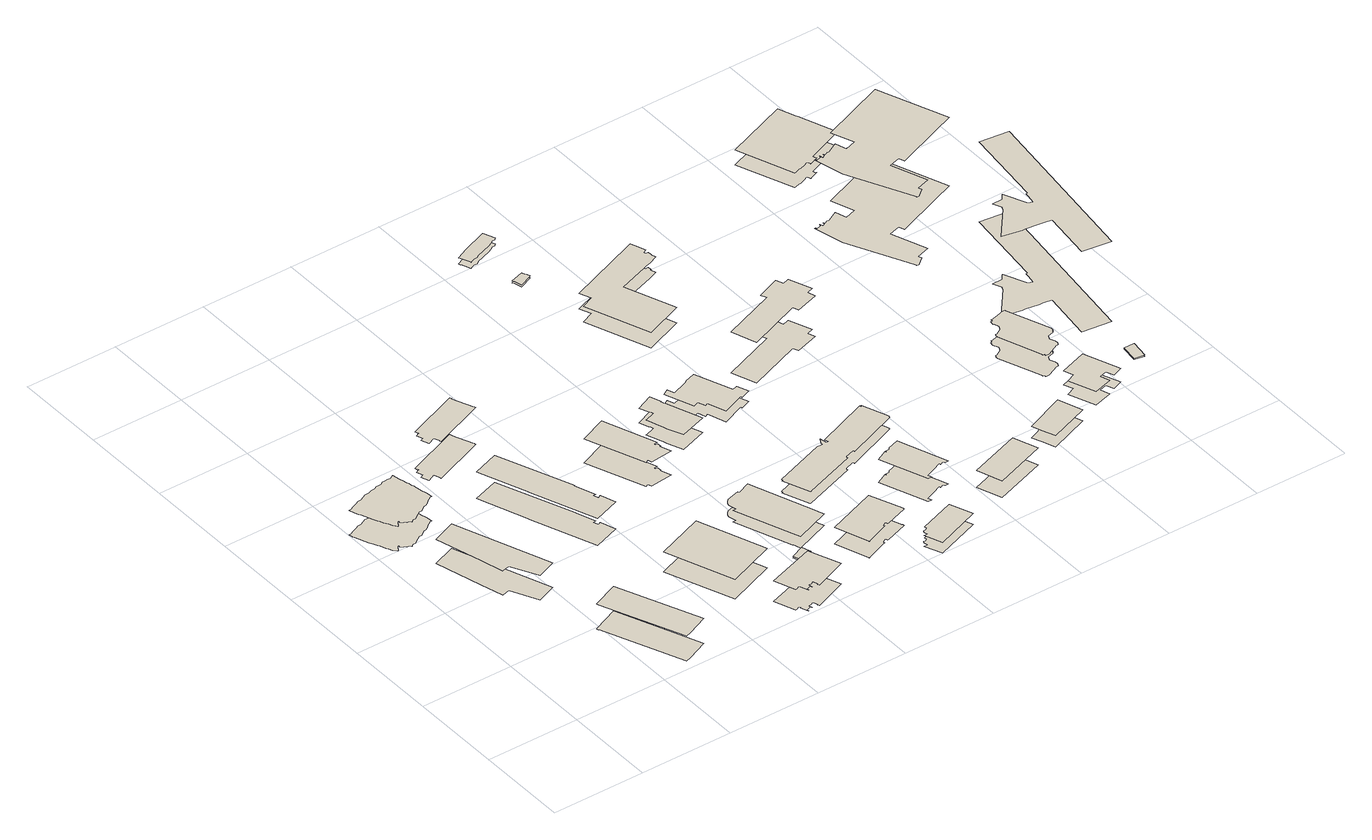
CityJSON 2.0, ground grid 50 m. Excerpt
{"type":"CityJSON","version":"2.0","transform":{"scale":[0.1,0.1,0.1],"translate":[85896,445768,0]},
"CityObjects":{
"building1":{"type":"Building","attributes":{"yearOfConstruction":"1999-01-01Z","measuredHeight":13.92,"storeysAboveGround":4},"geometry":[{"type":"MultiSurface","lod":"1.2","boundaries":[[[0,1,2,3,4,5,6,7]],[[8,9,10,11,12,13,14,15]]]}]},
"building2":{"type":"Building","attributes":{"yearOfConstruction":"2002-01-01Z","measuredHeight":14.1,"storeysAboveGround":4},"geometry":[{"type":"MultiSurface","lod":"1.2","boundaries":[[[16,17,18,19,20,21,22,23,24,25,26,27,28,29,30,31,32,33,34,35,36,37,38,39,40,41,42,43,44,45,46,47,48,49,50,51,52,53,54,55,56,57,58,59,60,61,62,63,64,65,66,67,68,69,70,71,72,73,74,75,76,77,78,79,80,81,82,83]],[[84,85,86,87,88,89,90,91,92,93,94,95,96,97,98,99,100,101,102,103,104,105,106,107,108,109,110,111,112,113,114,115,116,117,118,119,120,121,122,123,124,125,126,127,128,129,130,131,132,133,134,135,136,137,138,139,140,141,142,143,144,145,146,147,148,149,150,151]]]}]},
"building3":{"type":"Building","attributes":{"yearOfConstruction":"2001-01-01Z","measuredHeight":14.26,"storeysAboveGround":4},"geometry":[{"type":"MultiSurface","lod":"1.2","boundaries":[[[152,153,154,155,156,157,158]],[[159,160,161,162,163,164,165]]]}]},
"building4":{"type":"Building","attributes":{"yearOfConstruction":"1994-01-01Z","measuredHeight":15.4,"storeysAboveGround":5},"geometry":[{"type":"MultiSurface","lod":"1.2","boundaries":[[[166,167,168,169,170,171,172,173,174,175,176,177]],[[178,179,180,181,182,183,184,185,186,187,188,189]]]}]},
"building5":{"type":"Building","attributes":{"yearOfConstruction":"2001-01-01Z","measuredHeight":21.02,"storeysAboveGround":7},"geometry":[{"type":"MultiSurface","lod":"1.2","boundaries":[[[190,191,192,193,194,195,196,197,198,199,200,201,202,203,204,205,206,207,208,209]],[[210,211,212,213,214,215,216,217,218,219,220,221,222,223,224,225,226,227,228,229]]]}]},
"building6":{"type":"Building","attributes":{"yearOfConstruction":"2001-01-01Z","measuredHeight":11.18,"storeysAboveGround":3},"geometry":[{"type":"MultiSurface","lod":"1.2","boundaries":[[[230,231,232,233]],[[234,235,236,237]]]}]},
"building7":{"type":"Building","attributes":{"yearOfConstruction":"1996-01-01Z","measuredHeight":11.77,"storeysAboveGround":3},"geometry":[{"type":"MultiSurface","lod":"1.2","boundaries":[[[238,239,240,241,242,243,244,245,246,247,248,249,250,251,252,253,254,255,256,257]],[[258,259,260,261,262,263,264,265,266,267,268,269,270,271,272,273,274,275,276,277]]]}]},
"building8":{"type":"Building","attributes":{"yearOfConstruction":"1998-01-01Z","measuredHeight":0.853,"storeysAboveGround":0},"geometry":[{"type":"MultiSurface","lod":"1.2","boundaries":[[[278,279,280,281]],[[282,283,284,285]]]}]},
"building9":{"type":"Building","attributes":{"yearOfConstruction":"2001-01-01Z","measuredHeight":13.78,"storeysAboveGround":4},"geometry":[{"type":"MultiSurface","lod":"1.2","boundaries":[[[286,287,288,289,290,291,292,293,294,295,296,297,298,299,298,300,301,302,303,304,305,306,307,308,309,310,311,312,313,312,314,315]],[[316,317,318,319,320,321,322,323,324,325,326,327,328,329,328,330,331,332,333,334,335,336,337,338,339,340,341,342,343,342,344,345]]]}]},
"building10":{"type":"Building","attributes":{"yearOfConstruction":"1997-01-01Z","measuredHeight":6.54,"storeysAboveGround":2},"geometry":[{"type":"MultiSurface","lod":"1.2","boundaries":[[[346,347,348,349,350,351,352,353,354,355,356,357,358,359,360,361]],[[362,363,364,365,366,367,368,369,370,371,372,373,374,375,376,377]]]}]},
"building11":{"type":"Building","attributes":{"yearOfConstruction":"1999-01-01Z","measuredHeight":9.49,"storeysAboveGround":3},"geometry":[{"type":"MultiSurface","lod":"1.2","boundaries":[[[378,379,380,381,382,383,384,385,386,387,388,389,390]],[[391,392,393,394,395,396,397,398,399,400,401,402,403]]]}]},
"building12":{"type":"Building","attributes":{"yearOfConstruction":"2000-01-01Z","measuredHeight":8.54,"storeysAboveGround":2},"geometry":[{"type":"MultiSurface","lod":"1.2","boundaries":[[[404,405,406,407,408,409,410,411,412,413,414,415,416,417,418,419,420,421]],[[422,423,424,425,426,427,428,429,430,431,432,433,434,435,436,437,438,439]]]}]},
"building13":{"type":"Building","attributes":{"yearOfConstruction":"1998-01-01Z","measuredHeight":6.16,"storeysAboveGround":2},"geometry":[{"type":"MultiSurface","lod":"1.2","boundaries":[[[440,441,442,443,444,445,446,447,448,449,450,451,452]],[[453,454,455,456,457,458,459,460,461,462,463,464,465]]]}]},
"building14":{"type":"Building","attributes":{"yearOfConstruction":"2001-01-01Z","measuredHeight":6.1,"storeysAboveGround":2},"geometry":[{"type":"MultiSurface","lod":"1.2","boundaries":[[[466,467,468,469,470,471,472,473,474,475,476,477,478,479,480,481,482,483]],[[484,485,486,487,488,489,490,491,492,493,494,495,496,497,498,499,500,501]]]}]},
"building15":{"type":"Building","attributes":{"yearOfConstruction":"1998-01-01Z","measuredHeight":6.78,"storeysAboveGround":2},"geometry":[{"type":"MultiSurface","lod":"1.2","boundaries":[[[502,503,504,505,506,507,508,509,510,511,512,513,514,515,516,517,516,518,519,520,521,522,523,524,525,526,527,528,529,528]],[[530,531,532,533,534,535,536,537,538,539,540,541,542,543,544,545,544,546,547,548,549,550,551,552,553,554,555,556,557,556]]]}]},
"building16":{"type":"Building","attributes":{"yearOfConstruction":"2003-01-01Z","measuredHeight":13.06,"storeysAboveGround":4},"geometry":[{"type":"MultiSurface","lod":"1.2","boundaries":[[[558,559,560,561,562,563,564,565,566,567,568,569,570,571,572,573]],[[574,575,576,577,578,579,580,581,582,583,584,585,586,587,588,589]]]}]},
"building17":{"type":"Building","attributes":{"yearOfConstruction":"1970-01-01Z","measuredHeight":1.1,"storeysAboveGround":0},"geometry":[{"type":"MultiSurface","lod":"1.2","boundaries":[[[590,591,592,593,594,595,596,597]],[[598,599,600,601,602,603,604,605]]]}]},
"building18":{"type":"Building","attributes":{"yearOfConstruction":"1960-01-01Z","measuredHeight":3.48,"storeysAboveGround":1},"geometry":[{"type":"MultiSurface","lod":"1.2","boundaries":[[[606,607,608,609,610,611,612,613,614,615,616,617,618,619,620,621,622]],[[623,624,625,626,627,628,629,630,631,632,633,634,635,636,637,638,639]]]}]},
"building19":{"type":"Building","attributes":{"yearOfConstruction":"1999-01-01Z","measuredHeight":9.73,"storeysAboveGround":3},"geometry":[{"type":"MultiSurface","lod":"1.2","boundaries":[[[640,641,642,643]],[[644,645,646,647]]]}]},
"building20":{"type":"Building","attributes":{"yearOfConstruction":"2000-01-01Z","measuredHeight":8.77,"storeysAboveGround":2},"geometry":[{"type":"MultiSurface","lod":"1.2","boundaries":[[[648,649,650,651,652,653,654,655,656,657,658,659,660,661,662,663,664,665]],[[666,667,668,669,670,671,672,673,674,675,676,677,678,679,680,681,682,683]]]}]},
"building21":{"type":"Building","attributes":{"yearOfConstruction":"2001-01-01Z","measuredHeight":23.36,"storeysAboveGround":7},"geometry":[{"type":"MultiSurface","lod":"1.2","boundaries":[[[684,685,686,687,688,689,690,691,692,693,694,695]],[[696,697,698,699,700,701,702,703,704,705,706,707]]]}]},
"building22":{"type":"Building","attributes":{"yearOfConstruction":"2000-01-01Z","measuredHeight":6.4,"storeysAboveGround":2},"geometry":[{"type":"MultiSurface","lod":"1.2","boundaries":[[[708,709,710,711,712,713,714]],[[715,716,717,718,719,720,721]]]}]},
"building23":{"type":"Building","attributes":{"yearOfConstruction":"1999-01-01Z","measuredHeight":7.84,"storeysAboveGround":2},"geometry":[{"type":"MultiSurface","lod":"1.2","boundaries":[[[722,723,724,725,726,727,728,729,730,731]],[[732,733,734,735,736,737,738,739,740,741]]]}]},
"building24":{"type":"Building","attributes":{"yearOfConstruction":"1998-01-01Z","measuredHeight":12.12,"storeysAboveGround":4},"geometry":[{"type":"MultiSurface","lod":"1.2","boundaries":[[[742,743,744,745,746,747,748,749,750,751,752,753,754,755,756,757,758,759,760,761,762,763,764,765,766,767,768,769,770,771,772,773,774,775,776,777,778,779,780,781,782,783,784,785,786,787,788,789,790,791,792,793,794,795,796,797,798,799,800,801,802,803,804,805,806,807,808,809,810,811,812,813,814,815,816,817,818,819,820,821,822,823,824,825,826,827,828,829,830,831,832,833,834,835,836,837,838,839,840,841,842,843,844,845,846,847,848,849,850,851,852,853,854,855,856,857,858,859,860,861,862,863,864,865,866,867,868,869,870,871,872,873,874,875,876]],[[877,878,879,880,881,882,883,884,885,886,887,888,889,890,891,892,893,894,895,896,897,898,899,900,901,902,903,904,905,906,907,908,909,910,911,912,913,914,915,916,917,918,919,920,921,922,923,924,925,926,927,928,929,930,931,932,933,934,935,936,937,938,939,940,941,942,943,944,945,946,947,948,949,950,951,952,953,954,955,956,957,958,959,960,961,962,963,964,965,966,967,968,969,970,971,972,973,974,975,976,977,978,979,980,981,982,983,984,985,986,987,988,989,990,991,992,993,994,995,996,997,998,999,1000,1001,1002,1003,1004,1005,1006,1007,1008,1009,1010,1011]]]}]},
"building25":{"type":"Building","attributes":{"yearOfConstruction":"2002-01-01Z","measuredHeight":0.615,"storeysAboveGround":0},"geometry":[{"type":"MultiSurface","lod":"1.2","boundaries":[[[1012,1013,1014,1015]],[[1016,1017,1018,1019]]]}]},
"building26":{"type":"Building","attributes":{"yearOfConstruction":"2003-01-01Z","measuredHeight":45.95,"storeysAboveGround":15},"geometry":[{"type":"MultiSurface","lod":"1.2","boundaries":[[[1020,1021,1022,1023,1024,1025,1026,1027,1028,1029,1030,1031,1032,1033,1034,1035,1036,1037,1038,1039,1040,1041,1042,1043,1044,1045]],[[1046,1047,1048,1049,1050,1051,1052,1053,1054,1055,1056,1057,1058,1059,1060,1061,1062,1063,1064,1065,1066,1067,1068,1069,1070,1071]]]}]},
"building27":{"type":"Building","attributes":{"yearOfConstruction":"2003-01-01Z","measuredHeight":39.17,"storeysAboveGround":13},"geometry":[{"type":"MultiSurface","lod":"1.2","boundaries":[[[1072,1073,1074,1075,1076,1077,1078,1079,1080,1081,1082,1083,1084,1085,1086,1087,1088,1089,1090,1091,1092,1093,1094,1095,1096,1097,1098,1099,1100,1101,1102,1103,1104,1105,1106,1107,1108,1109,1110,1111,1112,1113,1114,1115,1116,1117,1118,1119,1120,1121,1120]],[[1122,1123,1124,1125,1126,1127,1128,1129,1130,1131,1132,1133,1134,1135,1136,1137,1138,1139,1140,1141,1142,1143,1144,1145,1146,1147,1148,1149,1150,1151,1152,1153,1154,1155,1156,1157,1158,1159,1160,1161,1162,1163,1164,1165,1166,1167,1168,1169,1170,1171,1170]]]}]},
"building28":{"type":"Building","attributes":{"yearOfConstruction":"2004-01-01Z","measuredHeight":8.5,"storeysAboveGround":2},"geometry":[{"type":"MultiSurface","lod":"1.2","boundaries":[[[1172,1173,1174,1175,1176,1177,1178,1179,1180,1181,1182,1183,1184,1185,1186,1187,1188,1189,1190]],[[1191,1192,1193,1194,1195,1196,1197,1198,1199,1200,1201,1202,1203,1204,1205,1206,1207,1208,1209]]]}]},
"building29":{"type":"Building","attributes":{"yearOfConstruction":"2003-01-01Z","measuredHeight":1.34,"storeysAboveGround":0},"geometry":[{"type":"MultiSurface","lod":"1.2","boundaries":[[[1210,1211,1212,1213]],[[1214,1215,1216,1217]]]}]}
},
"vertices":[
[194,1320,0],[262,1070,0],[293,950,0],[297,950,0],[337,960,0],[409,820,0],[512,860,0],[318,1370,0],[194,1320,139],[262,1070,139],[293,950,139],[297,950,139],[337,960,139],[409,820,139],[512,860,139],[318,1370,139],
[151,1510,0],[162,1500,0],[174,1500,0],[184,1490,0],[195,1500,0],[207,1500,0],[224,1510,0],[237,1520,0],[253,1530,0],[267,1530,0],[280,1540,0],[295,1550,0],[307,1550,0],[322,1560,0],[333,1570,0],[346,1580,0],[360,1590,0],[370,1590,0],[368,1600,0],[366,1620,0],[363,1630,0],[359,1650,0],[357,1660,0],[353,1680,0],[350,1700,0],[346,1710,0],[343,1730,0],[339,1740,0],[335,1760,0],[330,1780,0],[326,1800,0],[321,1820,0],[302,1810,0],[285,1810,0],[271,1810,0],[255,1810,0],[239,1800,0],[227,1800,0],[213,1800,0],[194,1790,0],[177,1790,0],[156,1780,0],[135,1780,0],[116,1770,0],[97,1760,0],[80,1760,0],[60,1750,0],[32,1740,0],[17,1730,0],[6,1730,0],[9,1720,0],[11,1710,0],[15,1700,0],[21,1680,0],[27,1670,0],[35,1650,0],[43,1630,0],[52,1610,0],[61,1590,0],[68,1580,0],[75,1560,0],[81,1550,0],[87,1540,0],[96,1520,0],[111,1500,0],[131,1530,0],[141,1530,0],[136,1520,0],[151,1510,141],[162,1500,141],[174,1500,141],[184,1490,141],[195,1500,141],[207,1500,141],[224,1510,141],[237,1520,141],[253,1530,141],[267,1530,141],[280,1540,141],[295,1550,141],[307,1550,141],[322,1560,141],[333,1570,141],[346,1580,141],[360,1590,141],[370,1590,141],[368,1600,141],[366,1620,141],[363,1630,141],[359,1650,141],[357,1660,141],[353,1680,141],[350,1700,141],[346,1710,141],[343,1730,141],[339,1740,141],[335,1760,141],[330,1780,141],[326,1800,141],[321,1820,141],[302,1810,141],[285,1810,141],[271,1810,141],[255,1810,141],[239,1800,141],[227,1800,141],[213,1800,141],[194,1790,141],[177,1790,141],[156,1780,141],[135,1780,141],[116,1770,141],[97,1760,141],[80,1760,141],[60,1750,141],[32,1740,141],[17,1730,141],[6,1730,141],[9,1720,141],[11,1710,141],[15,1700,141],[21,1680,141],[27,1670,141],[35,1650,141],[43,1630,141],[52,1610,141],[61,1590,141],[68,1580,141],[75,1560,141],[81,1550,141],[87,1540,141],[96,1520,141],[111,1500,141],[131,1530,141],[141,1530,141],[136,1520,141],
[487,480,0],[488,480,0],[668,50,0],[693,60,0],[809,110,0],[626,550,0],[485,490,0],[487,480,143],[488,480,143],[668,50,143],[693,60,143],[809,110,143],[626,550,143],[485,490,143],
[735,1330,0],[734,1330,0],[865,990,0],[1004,1040,0],[977,1120,0],[962,1110,0],[951,1140,0],[966,1140,0],[927,1250,0],[928,1250,0],[773,1650,0],[634,1600,0],[735,1330,154],[734,1330,154],[865,990,154],[1004,1040,154],[977,1120,154],[962,1110,154],[951,1140,154],[966,1140,154],[927,1250,154],[928,1250,154],[773,1650,154],[634,1600,154],
[528,1880,0],[544,1840,0],[585,1860,0],[596,1830,0],[594,1830,0],[596,1820,0],[876,1930,0],[873,1940,0],[872,1940,0],[826,2050,0],[828,2050,0],[826,2060,0],[546,1950,0],[548,1940,0],[550,1940,0],[555,1930,0],[546,1930,0],[547,1930,0],[533,1920,0],[545,1890,0],[528,1880,210],[544,1840,210],[585,1860,210],[596,1830,210],[594,1830,210],[596,1820,210],[876,1930,210],[873,1940,210],[872,1940,210],[826,2050,210],[828,2050,210],[826,2060,210],[546,1950,210],[548,1940,210],[550,1940,210],[555,1930,210],[546,1930,210],[547,1930,210],[533,1920,210],[545,1890,210],
[987,650,0],[1123,290,0],[1381,390,0],[1246,750,0],[987,650,112],[1123,290,112],[1381,390,112],[1246,750,112],
[1338,20,0],[1338,30,0],[1362,40,0],[1367,30,0],[1361,50,0],[1375,50,0],[1376,50,0],[1392,60,0],[1402,30,0],[1399,30,0],[1402,20,0],[1578,90,0],[1512,260,0],[1253,170,0],[1294,60,0],[1301,60,0],[1300,60,0],[1320,70,0],[1325,60,0],[1323,60,0],[1338,20,118],[1338,30,118],[1362,40,118],[1367,30,118],[1361,50,118],[1375,50,118],[1376,50,118],[1392,60,118],[1402,30,118],[1399,30,118],[1402,20,118],[1578,90,118],[1512,260,118],[1253,170,118],[1294,60,118],[1301,60,118],[1300,60,118],[1320,70,118],[1325,60,118],[1323,60,118],
[1536,340,0],[1609,360,0],[1593,410,0],[1520,380,0],[1536,340,9],[1609,360,9],[1593,410,9],[1520,380,9],
[1331,1580,0],[1187,1520,0],[1305,1210,0],[1322,1220,0],[1329,1200,0],[1449,1210,0],[1428,1270,0],[1429,1270,0],[1430,1270,0],[1431,1270,0],[1432,1270,0],[1433,1270,0],[1433,1280,0],[1434,1280,0],[1433,1290,0],[1432,1290,0],[1431,1290,0],[1430,1290,0],[1429,1290,0],[1428,1290,0],[1427,1290,0],[1426,1290,0],[1425,1290,0],[1424,1290,0],[1423,1290,0],[1422,1290,0],[1421,1290,0],[1420,1290,0],[1419,1300,0],[1435,1300,0],[1331,1580,138],[1187,1520,138],[1305,1210,138],[1322,1220,138],[1329,1200,138],[1449,1210,138],[1428,1270,138],[1429,1270,138],[1430,1270,138],[1431,1270,138],[1432,1270,138],[1433,1270,138],[1433,1280,138],[1434,1280,138],[1433,1290,138],[1432,1290,138],[1431,1290,138],[1430,1290,138],[1429,1290,138],[1428,1290,138],[1427,1290,138],[1426,1290,138],[1425,1290,138],[1424,1290,138],[1423,1290,138],[1422,1290,138],[1421,1290,138],[1420,1290,138],[1419,1300,138],[1435,1300,138],
[1568,850,0],[1564,860,0],[1496,840,0],[1485,830,0],[1477,820,0],[1473,810,0],[1472,800,0],[1482,760,0],[1465,760,0],[1577,460,0],[1579,460,0],[1594,420,0],[1779,490,0],[1764,530,0],[1766,530,0],[1637,880,0],[1568,850,65],[1564,860,65],[1496,840,65],[1485,830,65],[1477,820,65],[1473,810,65],[1472,800,65],[1482,760,65],[1465,760,65],[1577,460,65],[1579,460,65],[1594,420,65],[1779,490,65],[1764,530,65],[1766,530,65],[1637,880,65],
[1734,350,0],[1800,170,0],[1797,170,0],[1916,220,0],[1923,220,0],[1920,230,0],[1941,240,0],[1945,230,0],[1952,230,0],[2071,270,0],[2070,280,0],[2068,280,0],[2002,450,0],[1734,350,95],[1800,170,95],[1797,170,95],[1916,220,95],[1923,220,95],[1920,230,95],[1941,240,95],[1945,230,95],[1952,230,95],[2071,270,95],[2070,280,95],[2068,280,95],[2002,450,95],
[1568,1440,0],[1569,1440,0],[1577,1410,0],[1610,1330,0],[1755,1380,0],[1754,1380,0],[1683,1570,0],[1681,1570,0],[1675,1590,0],[1676,1590,0],[1655,1650,0],[1566,1610,0],[1587,1560,0],[1589,1560,0],[1592,1550,0],[1596,1540,0],[1541,1520,0],[1538,1520,0],[1568,1440,85],[1569,1440,85],[1577,1410,85],[1610,1330,85],[1755,1380,85],[1754,1380,85],[1683,1570,85],[1681,1570,85],[1675,1590,85],[1676,1590,85],[1655,1650,85],[1566,1610,85],[1587,1560,85],[1589,1560,85],[1592,1550,85],[1596,1540,85],[1541,1520,85],[1538,1520,85],
[2067,100,0],[2069,90,0],[2057,90,0],[2054,90,0],[2050,90,0],[2086,0,0],[2327,90,0],[2281,210,0],[2090,140,0],[2093,130,0],[2079,120,0],[2070,120,0],[2065,110,0],[2067,100,62],[2069,90,62],[2057,90,62],[2054,90,62],[2050,90,62],[2086,0,62],[2327,90,62],[2281,210,62],[2090,140,62],[2093,130,62],[2079,120,62],[2070,120,62],[2065,110,62],
[1797,1500,0],[1825,1510,0],[1840,1470,0],[1855,1480,0],[1890,1380,0],[2010,1430,0],[2011,1420,0],[2062,1440,0],[2063,1440,0],[2040,1500,0],[2039,1500,0],[2012,1490,0],[1938,1690,0],[1879,1670,0],[1867,1660,0],[1784,1630,0],[1770,1670,0],[1740,1650,0],[1797,1500,61],[1825,1510,61],[1840,1470,61],[1855,1480,61],[1890,1380,61],[2010,1430,61],[2011,1420,61],[2062,1440,61],[2063,1440,61],[2040,1500,61],[2039,1500,61],[2012,1490,61],[1938,1690,61],[1879,1670,61],[1867,1660,61],[1784,1630,61],[1770,1670,61],[1740,1650,61],
[2120,910,0],[2107,910,0],[2102,950,0],[2084,920,0],[2086,910,0],[2061,910,0],[2058,910,0],[1777,810,0],[1779,800,0],[1774,800,0],[1827,660,0],[1832,660,0],[1834,660,0],[2115,760,0],[2113,770,0],[2115,770,0],[2166,790,0],[2168,790,0],[2170,790,0],[2171,780,0],[2452,890,0],[2450,890,0],[2455,900,0],[2402,1040,0],[2397,1030,0],[2395,1040,0],[2114,930,0],[2116,930,0],[2120,910,68],[2107,910,68],[2102,950,68],[2084,920,68],[2086,910,68],[2061,910,68],[2058,910,68],[1777,810,68],[1779,800,68],[1774,800,68],[1827,660,68],[1832,660,68],[1834,660,68],[2115,760,68],[2113,770,68],[2115,770,68],[2166,790,68],[2168,790,68],[2170,790,68],[2171,780,68],[2452,890,68],[2450,890,68],[2455,900,68],[2402,1040,68],[2397,1030,68],[2395,1040,68],[2114,930,68],[2116,930,68],
[2256,630,0],[2238,630,0],[2233,620,0],[2233,630,0],[2172,600,0],[2268,350,0],[2286,350,0],[2280,370,0],[2327,390,0],[2375,410,0],[2375,400,0],[2395,410,0],[2401,400,0],[2419,400,0],[2322,660,0],[2261,640,0],[2256,630,131],[2238,630,131],[2233,620,131],[2233,630,131],[2172,600,131],[2268,350,131],[2286,350,131],[2280,370,131],[2327,390,131],[2375,410,131],[2375,400,131],[2395,410,131],[2401,400,131],[2419,400,131],[2322,660,131],[2261,640,131],
[1741,2790,0],[1749,2760,0],[1753,2750,0],[1823,2780,0],[1818,2800,0],[1810,2810,0],[1806,2820,0],[1736,2800,0],[1741,2790,11],[1749,2760,11],[1753,2750,11],[1823,2780,11],[1818,2800,11],[1810,2810,11],[1806,2820,11],[1736,2800,11],
[1822,3140,0],[1691,3090,0],[1627,3060,0],[1626,3060,0],[1629,3050,0],[1631,3050,0],[1652,3000,0],[1651,3000,0],[1653,3000,0],[1678,3010,0],[1694,3010,0],[1708,3020,0],[1789,3050,0],[1808,3060,0],[1824,3070,0],[1838,3070,0],[1848,3080,0],[1822,3140,35],[1691,3090,35],[1627,3060,35],[1626,3060,35],[1629,3050,35],[1631,3050,35],[1652,3000,35],[1651,3000,35],[1653,3000,35],[1678,3010,35],[1694,3010,35],[1708,3020,35],[1789,3050,35],[1808,3060,35],[1824,3070,35],[1838,3070,35],[1848,3080,35],
[2554,170,0],[2832,270,0],[2785,400,0],[2507,300,0],[2554,170,97],[2832,270,97],[2785,400,97],[2507,300,97],
[2250,2610,0],[1862,2460,0],[1887,2400,0],[1820,2370,0],[1949,2030,0],[2156,2110,0],[2054,2380,0],[2257,2450,0],[2256,2450,0],[2305,2470,0],[2296,2500,0],[2302,2500,0],[2300,2520,0],[2286,2520,0],[2283,2530,0],[2302,2540,0],[2279,2600,0],[2271,2620,0],[2250,2610,88],[1862,2460,88],[1887,2400,88],[1820,2370,88],[1949,2030,88],[2156,2110,88],[2054,2380,88],[2257,2450,88],[2256,2450,88],[2305,2470,88],[2296,2500,88],[2302,2500,88],[2300,2520,88],[2286,2520,88],[2283,2530,88],[2302,2540,88],[2279,2600,88],[2271,2620,88],
[2175,1530,0],[2462,1640,0],[2474,1610,0],[2597,1650,0],[2585,1690,0],[2619,1700,0],[2572,1820,0],[2538,1810,0],[2524,1850,0],[2401,1800,0],[2415,1770,0],[2128,1660,0],[2175,1530,234],[2462,1640,234],[2474,1610,234],[2597,1650,234],[2585,1690,234],[2619,1700,234],[2572,1820,234],[2538,1810,234],[2524,1850,234],[2401,1800,234],[2415,1770,234],[2128,1660,234],
[2950,400,0],[2977,330,0],[3193,410,0],[3187,430,0],[3168,480,0],[3147,540,0],[2930,450,0],[2950,400,64],[2977,330,64],[3193,410,64],[3187,430,64],[3168,480,64],[3147,540,64],[2930,450,64],
[3433,730,0],[3287,680,0],[3305,630,0],[3259,610,0],[3314,470,0],[3413,500,0],[3396,550,0],[3436,560,0],[3453,520,0],[3506,540,0],[3433,730,78],[3287,680,78],[3305,630,78],[3259,610,78],[3314,470,78],[3413,500,78],[3396,550,78],[3436,560,78],[3453,520,78],[3506,540,78],
[3220,1080,0],[3210,1060,0],[3178,1040,0],[3177,1040,0],[3176,1040,0],[3175,1040,0],[3174,1040,0],[3173,1040,0],[3172,1040,0],[3171,1040,0],[3170,1040,0],[3169,1040,0],[3168,1040,0],[3168,1030,0],[3167,1030,0],[3166,1030,0],[3165,1030,0],[3165,1020,0],[3166,1020,0],[3249,800,0],[3250,800,0],[3250,790,0],[3251,790,0],[3252,790,0],[3253,790,0],[3254,790,0],[3255,790,0],[3256,790,0],[3257,790,0],[3258,790,0],[3259,790,0],[3259,780,0],[3260,780,0],[3261,780,0],[3262,780,0],[3263,780,0],[3264,780,0],[3265,780,0],[3266,780,0],[3267,780,0],[3268,780,0],[3269,780,0],[3270,780,0],[3271,780,0],[3272,780,0],[3273,780,0],[3274,780,0],[3275,780,0],[3276,780,0],[3277,780,0],[3345,810,0],[3346,810,0],[3347,810,0],[3348,810,0],[3349,810,0],[3350,810,0],[3351,810,0],[3352,810,0],[3353,810,0],[3353,820,0],[3354,820,0],[3355,820,0],[3356,820,0],[3357,820,0],[3358,820,0],[3358,830,0],[3357,840,0],[3345,870,0],[3355,890,0],[3387,900,0],[3388,900,0],[3389,900,0],[3390,900,0],[3391,900,0],[3392,910,0],[3393,910,0],[3394,910,0],[3395,910,0],[3396,910,0],[3397,910,0],[3398,910,0],[3399,910,0],[3399,920,0],[3400,920,0],[3400,930,0],[3399,930,0],[3316,1150,0],[3315,1150,0],[3314,1150,0],[3313,1150,0],[3312,1160,0],[3311,1160,0],[3310,1160,0],[3309,1160,0],[3308,1160,0],[3307,1160,0],[3306,1160,0],[3305,1160,0],[3304,1160,0],[3303,1160,0],[3302,1160,0],[3301,1160,0],[3300,1160,0],[3299,1160,0],[3298,1160,0],[3297,1160,0],[3296,1160,0],[3295,1160,0],[3294,1160,0],[3293,1160,0],[3292,1160,0],[3291,1160,0],[3290,1160,0],[3289,1160,0],[3264,1150,0],[3221,1140,0],[3220,1140,0],[3219,1140,0],[3219,1130,0],[3218,1130,0],[3217,1130,0],[3216,1130,0],[3215,1130,0],[3214,1130,0],[3213,1130,0],[3212,1130,0],[3211,1130,0],[3210,1130,0],[3209,1130,0],[3209,1120,0],[3208,1120,0],[3207,1120,0],[3207,1110,0],[3208,1110,0],[3221,1080,0],[3220,1080,121],[3210,1060,121],[3178,1040,121],[3177,1040,121],[3176,1040,121],[3175,1040,121],[3174,1040,121],[3173,1040,121],[3172,1040,121],[3171,1040,121],[3170,1040,121],[3169,1040,121],[3168,1040,121],[3168,1030,121],[3167,1030,121],[3166,1030,121],[3165,1030,121],[3165,1020,121],[3166,1020,121],[3249,800,121],[3250,800,121],[3250,790,121],[3251,790,121],[3252,790,121],[3253,790,121],[3254,790,121],[3255,790,121],[3256,790,121],[3257,790,121],[3258,790,121],[3259,790,121],[3259,780,121],[3260,780,121],[3261,780,121],[3262,780,121],[3263,780,121],[3264,780,121],[3265,780,121],[3266,780,121],[3267,780,121],[3268,780,121],[3269,780,121],[3270,780,121],[3271,780,121],[3272,780,121],[3273,780,121],[3274,780,121],[3275,780,121],[3276,780,121],[3277,780,121],[3345,810,121],[3346,810,121],[3347,810,121],[3348,810,121],[3349,810,121],[3350,810,121],[3351,810,121],[3352,810,121],[3353,810,121],[3353,820,121],[3354,820,121],[3355,820,121],[3356,820,121],[3357,820,121],[3358,820,121],[3358,830,121],[3357,840,121],[3345,870,121],[3355,890,121],[3387,900,121],[3388,900,121],[3389,900,121],[3390,900,121],[3391,900,121],[3392,910,121],[3393,910,121],[3394,910,121],[3395,910,121],[3396,910,121],[3397,910,121],[3398,910,121],[3399,910,121],[3399,920,121],[3400,920,121],[3400,930,121],[3399,930,121],[3316,1150,121],[3315,1150,121],[3314,1150,121],[3313,1150,121],[3312,1160,121],[3311,1160,121],[3310,1160,121],[3309,1160,121],[3308,1160,121],[3307,1160,121],[3306,1160,121],[3305,1160,121],[3304,1160,121],[3303,1160,121],[3302,1160,121],[3301,1160,121],[3300,1160,121],[3299,1160,121],[3298,1160,121],[3297,1160,121],[3296,1160,121],[3295,1160,121],[3294,1160,121],[3293,1160,121],[3292,1160,121],[3291,1160,121],[3290,1160,121],[3289,1160,121],[3264,1150,121],[3221,1140,121],[3220,1140,121],[3219,1140,121],[3219,1130,121],[3218,1130,121],[3217,1130,121],[3216,1130,121],[3215,1130,121],[3214,1130,121],[3213,1130,121],[3212,1130,121],[3211,1130,121],[3210,1130,121],[3209,1130,121],[3209,1120,121],[3208,1120,121],[3207,1120,121],[3207,1110,121],[3208,1110,121],[3221,1080,121],
[3656,640,0],[3711,630,0],[3724,730,0],[3668,730,0],[3656,640,6],[3711,630,6],[3724,730,6],[3668,730,6],
[3503,1430,0],[3502,1430,0],[3501,1430,0],[3498,1430,0],[3495,1420,0],[3366,1260,0],[3471,1240,0],[3488,1240,0],[3562,1230,0],[3579,1230,0],[3626,1220,0],[3591,950,0],[3746,930,0],[3868,1870,0],[3713,1890,0],[3657,1450,0],[3649,1450,0],[3641,1390,0],[3638,1390,0],[3638,1380,0],[3613,1390,0],[3562,1510,0],[3558,1510,0],[3536,1480,0],[3483,1480,0],[3482,1480,0],[3503,1430,459],[3502,1430,459],[3501,1430,459],[3498,1430,459],[3495,1420,459],[3366,1260,459],[3471,1240,459],[3488,1240,459],[3562,1230,459],[3579,1230,459],[3626,1220,459],[3591,950,459],[3746,930,459],[3868,1870,459],[3713,1890,459],[3657,1450,459],[3649,1450,459],[3641,1390,459],[3638,1390,459],[3638,1380,459],[3613,1390,459],[3562,1510,459],[3558,1510,459],[3536,1480,459],[3483,1480,459],[3482,1480,459],
[3144,2300,0],[3141,2310,0],[3138,2310,0],[3141,2300,0],[3125,2290,0],[3120,2310,0],[3117,2300,0],[3119,2300,0],[3089,2290,0],[3088,2300,0],[3083,2300,0],[3122,2140,0],[3285,1810,0],[3286,1810,0],[3287,1810,0],[3288,1810,0],[3289,1810,0],[3290,1800,0],[3291,1800,0],[3292,1800,0],[3293,1800,0],[3294,1800,0],[3295,1800,0],[3296,1800,0],[3297,1800,0],[3298,1800,0],[3299,1800,0],[3300,1800,0],[3301,1800,0],[3302,1800,0],[3303,1800,0],[3304,1800,0],[3341,1830,0],[3336,1850,0],[3405,1870,0],[3334,2060,0],[3395,2080,0],[3407,2050,0],[3661,2150,0],[3765,2190,0],[3623,2560,0],[3265,2420,0],[3311,2300,0],[3250,2280,0],[3229,2340,0],[3173,2310,0],[3163,2310,0],[3162,2310,0],[3161,2310,0],[3158,2310,0],[3144,2300,392],[3141,2310,392],[3138,2310,392],[3141,2300,392],[3125,2290,392],[3120,2310,392],[3117,2300,392],[3119,2300,392],[3089,2290,392],[3088,2300,392],[3083,2300,392],[3122,2140,392],[3285,1810,392],[3286,1810,392],[3287,1810,392],[3288,1810,392],[3289,1810,392],[3290,1800,392],[3291,1800,392],[3292,1800,392],[3293,1800,392],[3294,1800,392],[3295,1800,392],[3296,1800,392],[3297,1800,392],[3298,1800,392],[3299,1800,392],[3300,1800,392],[3301,1800,392],[3302,1800,392],[3303,1800,392],[3304,1800,392],[3341,1830,392],[3336,1850,392],[3405,1870,392],[3334,2060,392],[3395,2080,392],[3407,2050,392],[3661,2150,392],[3765,2190,392],[3623,2560,392],[3265,2420,392],[3311,2300,392],[3250,2280,392],[3229,2340,392],[3173,2310,392],[3163,2310,392],[3162,2310,392],[3161,2310,392],[3158,2310,392],
[3195,2600,0],[3201,2600,0],[3227,2610,0],[3235,2610,0],[3262,2620,0],[3286,2630,0],[3295,2610,0],[3293,2610,0],[3343,2630,0],[3342,2630,0],[3340,2630,0],[3331,2650,0],[3333,2650,0],[3510,2720,0],[3535,2730,0],[3458,2930,0],[3455,2940,0],[3420,3030,0],[3079,2900,0],[3195,2600,85],[3201,2600,85],[3227,2610,85],[3235,2610,85],[3262,2620,85],[3286,2630,85],[3295,2610,85],[3293,2610,85],[3343,2630,85],[3342,2630,85],[3340,2630,85],[3331,2650,85],[3333,2650,85],[3510,2720,85],[3535,2730,85],[3458,2930,85],[3455,2940,85],[3420,3030,85],[3079,2900,85],
[3505,2640,0],[3562,2660,0],[3553,2680,0],[3496,2660,0],[3505,2640,13],[3562,2660,13],[3553,2680,13],[3496,2660,13]
]}
